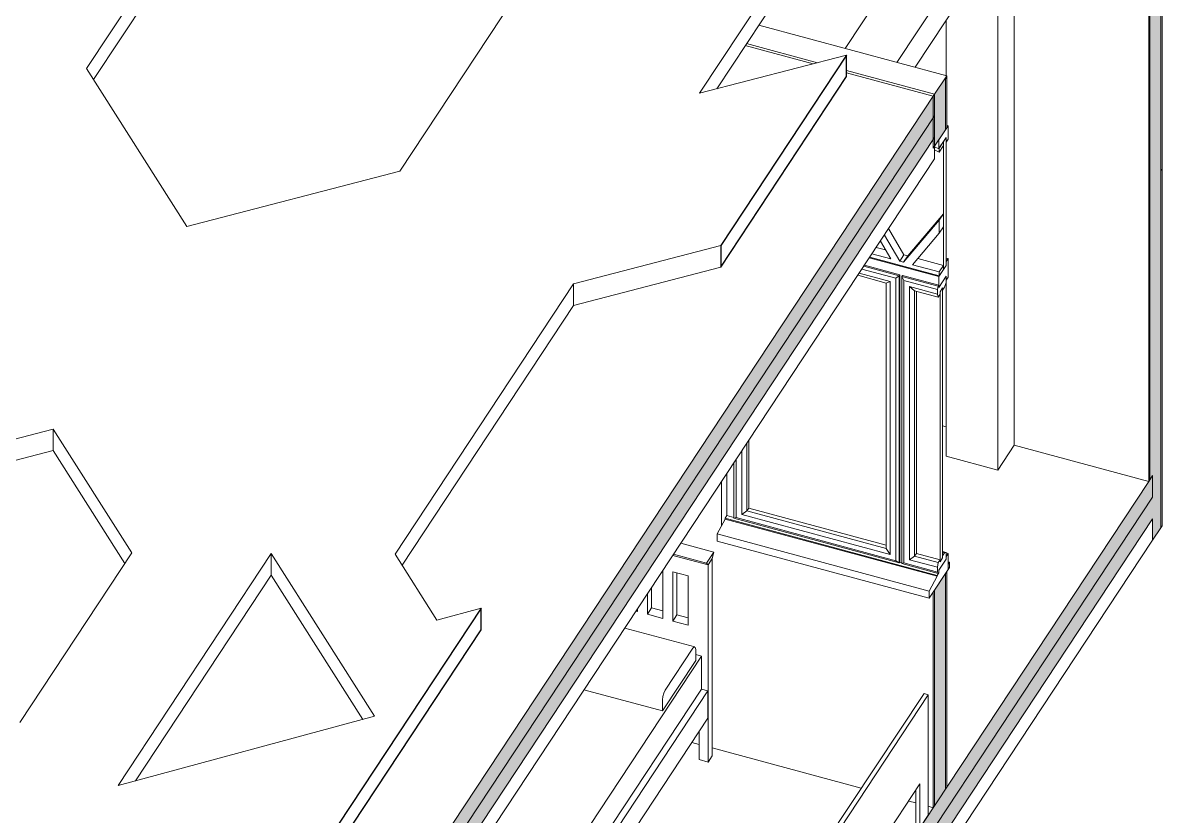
# Model space of a CAD drawing. Header units: millimetres. Extents: x -40531 to 31993, y -28732 to 45416.
# Drawn here: x 27927 to 31993, y 24940 to 27770 of the extents above; entities that cross this region are included whole.
import ezdxf

# ---------------------------------------------------------------- set-up
doc = ezdxf.new("R2010")
doc.units = ezdxf.units.MM
for name, color, linetype, lineweight in [('A-FLOR', 192, 'Continuous', 9), ('A-FLOR-FNSH', 192, 'Continuous', 35), ('A-FLOR-MCUT', 51, 'Continuous', 9), ('A-FLOR-PATT', 8, 'Continuous', 35), ('A-GENM', 13, 'Continuous', 9), ('A-GLAZ', 151, 'Continuous', 9), ('A-WALL', 113, 'Continuous', 9), ('A-WALL-FNSH', 113, 'Continuous', 25), ('A-WALL-PATT', 111, 'Continuous', 25), ('I-FURN', 30, 'Continuous', 9), ('I-WALL', 2, 'Continuous', 9)]:
    doc.layers.add(name, color=color, linetype=linetype, lineweight=lineweight)
pattern_1 = [(56.539, (-661.76, 9741.72), (316.28975, 634.84372), [23.663, -406.57, 23.663, -2701.146]), (56.539, (-661.76, 9741.72), (316.28975, 634.84372), [-453.896, -406.57, 23.663, -836.803, -1434.11]), (56.539, (-661.76, 9741.72), (316.28975, 634.84372), [-1720.932, 23.663, -406.57, 23.663, -980.214]), (56.539, (-661.76, 9741.72), (316.28975, 634.84372), [-2174.828, -263.159, 23.663, -693.392]), (117.634, (-543.15, 9999.32), (-226.62287, 120.31486), [14.065, -241.654, -1619.554]), (117.634, (-543.15, 9999.32), (-226.62287, 120.31486), [-255.719, 14.065, -241.654, -1363.835]), (117.634, (-543.15, 9999.32), (-226.62287, 120.31486), [-511.438, 14.065, -497.373, -852.397]), (117.634, (-543.15, 9999.32), (-226.62287, 120.31486), [-1022.876, 14.065, -241.654, -596.678]), (117.634, (-543.15, 9999.32), (-226.62287, 120.31486), [-1278.595, 14.065, -156.415, -426.198]), (117.634, (-543.15, 9999.32), (-226.62287, 120.31486), [-1449.074, 14.065, -412.134]), (258.548, (-503.62, 10371.69), (-89.66235, -755.15797), [32.855, -564.514, -3783.336]), (258.548, (-503.62, 10371.69), (-89.66235, -755.15797), [-597.369, 32.855, -564.514, -3185.967]), (258.548, (-503.62, 10371.69), (-89.66235, -755.15797), [-1194.738, 32.855, -1161.882, -1991.23]), (258.548, (-503.62, 10371.69), (-89.66235, -755.15797), [-2389.475, 32.855, -564.514, -1393.861]), (258.548, (-503.62, 10371.69), (-89.66235, -755.15797), [-2986.844, 32.855, -365.391, -995.615]), (258.548, (-503.62, 10371.69), (-89.66235, -755.15797), [-3385.09, 32.855, -962.76])]

# ---------------------------------------------------------------- blocks, each defined once
blk = doc.blocks.new('Arched _2_ - Arched _2_-211957-3D Section')
at = {"layer": 'A-GLAZ', "lineweight": 18}
for p, q in [((31229.2, 27402.8), (31195.7, 27352.2)), ((31229.2, 27355.4), (31229.2, 27402.8)), ((31195.7, 27320.6), (31222.2, 27360.7)), ((31195.7, 27352.2), (31195.7, 27320.6)), ((31212.8, 27346.5), (31197.6, 27323.6)), ((31197.6, 27309.3), (31212.8, 27332.3)), ((31222.2, 27360.7), (31212.8, 27346.5)), ((31212.8, 27332.3), (31212.8, 27346.5)), ((31212.8, 27346.5), (31212.8, 26890.5)), ((31222.2, 26904.6), (31222.2, 27360.7)), ((31222.2, 27360.7), (31222.2, 27344.8)), ((31222.2, 27344.8), (31229.2, 27355.4)), ((31197.6, 27323.6), (31197.6, 27309.3)), ((31212.8, 27088.7), (31197.6, 27065.8)), ((31212.8, 27042.6), (31212.8, 27088.7)), ((31197.6, 27065.8), (31197.6, 27019.6)), ((31197.6, 27019.6), (31212.8, 27042.6)), ((31229.2, 26929), (31222.2, 26918.4)), ((31229.2, 26862.9), (31229.2, 26929)), ((31222.2, 26904.6), (31195.7, 26864.6)), ((31212.8, 26904.3), (31197.6, 26881.4)), ((31197.6, 26867.5), (31212.8, 26890.5)), ((31197.6, 26881.4), (31197.6, 26867.5)), ((31212.8, 26890.5), (31222.2, 26904.6)), ((31212.8, 26890.5), (31212.8, 26904.3)), ((31222.2, 26918.4), (31222.2, 26904.6)), ((31222.2, 26866.1), (31195.7, 26826.1)), ((31195.7, 26826.1), (31222.2, 26866.1)), ((31195.7, 26864.6), (31195.7, 26826.1)), ((31216.5, 26826.9), (31222.2, 26843.2)), ((31222.2, 26843.2), (31222.2, 26866.1)), ((31222.2, 26866.1), (31222.2, 26852.3)), ((31222.2, 26852.3), (31229.2, 26862.9)), ((31193.5, 26830.4), (31191.2, 26818.7)), ((31191.2, 26818.7), (31191.2, 26802)), ((31191.2, 26802), (31193.5, 26792)), ((31195.7, 26833.8), (31193.5, 26830.4)), ((31193.5, 26792), (31200.4, 26802.4)), ((31195.7, 26826.1), (31195.7, 26833.8)), ((31209.7, 26824.2), (31200.4, 26810.1)), ((31200.4, 26810.1), (31209.7, 26824.2)), ((31200.4, 26810.1), (31200.4, 25847.2)), ((31200.4, 26802.4), (31200.4, 26810.1)), ((31209.7, 26816.5), (31216.5, 26826.9)), ((31209.7, 25861.4), (31209.7, 26824.2)), ((31209.7, 26824.2), (31209.7, 26816.5)), ((31216.5, 25879.4), (31209.7, 25869.1)), ((31209.7, 25869.1), (31209.7, 25861.4)), ((31222.2, 25880.1), (31216.5, 25879.4)), ((31222.2, 25857.1), (31222.2, 25880.1)), ((31229.2, 25877), (31222.2, 25866.4)), ((31222.2, 25866.4), (31222.2, 25857.1)), ((31229.2, 25819.3), (31229.2, 25877)), ((31193.5, 25844.5), (31191.2, 25827.6)), ((31191.2, 25827.6), (31191.2, 25810.9)), ((31200.4, 25854.9), (31193.5, 25844.5)), ((31195.7, 25817.1), (31222.2, 25857.1)), ((31222.2, 25857.1), (31195.7, 25817.1)), ((31200.4, 25847.2), (31209.7, 25861.4)), ((31209.7, 25861.4), (31200.4, 25847.2)), ((31200.4, 25847.2), (31200.4, 25854.9)), ((31161.7, 25717.1), (31229.2, 25819.3)), ((31189.9, 25795.6), (31161.7, 25743.1)), ((31195.7, 25807.9), (31189.9, 25798.5)), ((31189.9, 25798.5), (31189.9, 25795.6)), ((31191.2, 25810.9), (31193.5, 25806)), ((31193.5, 25806), (31195.7, 25809.4)), ((31195.7, 25809.4), (31195.7, 25817.1)), ((31195.7, 25817.1), (31195.7, 25807.9)), ((31161.7, 25743.1), (31161.7, 25717.1))]:
    blk.add_line(p, q, dxfattribs=at)
at = {"layer": 'A-GLAZ'}
for p, q in [((31224.5, 27404.9), (31229.2, 27402.8)), ((31181, 27327.3), (31195.7, 27320.6)), ((31197.6, 27309.3), (31181, 27317)), ((31085.3, 26938.7), (31212.8, 27088.7)), ((31197.6, 27065.8), (31070.1, 26915.8)), ((31056.3, 26919.5), (31001.7, 27013.2)), ((31016.9, 27036.2), (31071.5, 26942.5)), ((31102, 26907.2), (31197.6, 27019.6)), ((30972.6, 26969.2), (31005.7, 26960.2)), ((30987.4, 26991.6), (31024.4, 26928.1)), ((31195.7, 26864.6), (30947.7, 26931.5)), ((30949.6, 26934.5), (31197.6, 26867.5)), ((31024.4, 26928.1), (30957.4, 26946.2)), ((31071.5, 26942.5), (31056.3, 26919.5)), ((31070.1, 26915.8), (31085.3, 26938.7)), ((31071.5, 26942.5), (31085.3, 26938.7)), ((31120.7, 26929.2), (31212.8, 26904.3)), ((31222.3, 26930.9), (31229.2, 26929)), ((31042.2, 26858.9), (30921.3, 26891.6)), ((30928.2, 26902), (31054.4, 26867.9)), ((31056.7, 26871.3), (30930.4, 26905.4)), ((31070.1, 26915.8), (31056.3, 26919.5)), ((31197.6, 26881.4), (31102, 26907.2)), ((31008.3, 26841.9), (30906.6, 26869.4)), ((31022.2, 26847.6), (30911.9, 26877.4)), ((31022.2, 26847.6), (31008.3, 26841.9)), ((31008.3, 25894.4), (31008.3, 26841.9)), ((31022.2, 25873.3), (31022.2, 26847.6)), ((31054.4, 26867.9), (31042.2, 26858.9)), ((31042.2, 26858.9), (31042.2, 25851.1)), ((31056.7, 26871.3), (31054.4, 26867.9)), ((31054.4, 26867.9), (31054.4, 25843.6)), ((31056.7, 25847), (31056.7, 26871.3)), ((31063.6, 26865.5), (31065.9, 26868.9)), ((31063.6, 25841.1), (31063.6, 26865.5)), ((31071.3, 26851.1), (31063.6, 26865.5)), ((31063.6, 26865.5), (31193.5, 26830.4)), ((31195.7, 26833.8), (31065.9, 26868.9)), ((31071.3, 25843.3), (31071.3, 26851.1)), ((31191.2, 26818.7), (31071.3, 26851.1)), ((31109.7, 26814.6), (31091.4, 26828.9)), ((31091.4, 26828.9), (31091.4, 25854.6)), ((31191.2, 26802), (31091.4, 26828.9)), ((31109.7, 26814.6), (31109.7, 25867.1)), ((31193.5, 26792), (31109.7, 26814.6)), ((31116.6, 25877.5), (31116.6, 26812.7)), ((30517.8, 26039.2), (30517.8, 26281.1)), ((30492.6, 26242.9), (30492.6, 26016.3)), ((30510.9, 26270.6), (30510.9, 26028.8)), ((30464.8, 26002.7), (30464.8, 26200.9)), ((30472.5, 26004.9), (30472.5, 26212.6)), ((30439.5, 26162.5), (30439.5, 26012.1)), ((30510.9, 26028.8), (30492.6, 26016.3)), ((30517.8, 26039.2), (30510.9, 26028.8)), ((30510.9, 26028.8), (31008.3, 25894.4)), ((31008.3, 25906.8), (30517.8, 26039.2)), ((30405.4, 25947.3), (30433.6, 25999.8)), ((30433.6, 26002.7), (30439.5, 26012.1)), ((30433.6, 25999.8), (30433.6, 26002.7)), ((31189.9, 25798.5), (30433.6, 26002.7)), ((31189.9, 25795.6), (30433.6, 25999.8)), ((30439.5, 26012.1), (30464.8, 26005.2)), ((30472.5, 26004.9), (30464.8, 26002.7)), ((31054.4, 25843.6), (30464.8, 26002.7)), ((31042.2, 25851.1), (30472.5, 26004.9)), ((30492.6, 26016.3), (31022.2, 25873.3)), ((30405.4, 25921.3), (30405.4, 25947.3)), ((31161.7, 25743.1), (30405.4, 25947.3)), ((31161.7, 25717.1), (30405.4, 25921.3)), ((31008.3, 25894.4), (31022.2, 25873.3)), ((31109.7, 25867.1), (31091.4, 25854.6)), ((31116.6, 25877.5), (31109.7, 25867.1)), ((31109.7, 25867.1), (31193.5, 25844.5)), ((31200.4, 25854.9), (31116.6, 25877.5)), ((31222.2, 25880.1), (31209.7, 25883.5)), ((31209.7, 25881.2), (31216.5, 25879.4)), ((31222.3, 25878.8), (31229.2, 25877)), ((31042.2, 25851.1), (31054.4, 25843.6)), ((31054.4, 25843.6), (31056.7, 25847)), ((31056.7, 25845.4), (31063.6, 25843.5)), ((31071.3, 25843.3), (31063.6, 25841.1)), ((31193.5, 25806), (31063.6, 25841.1)), ((31191.2, 25810.9), (31071.3, 25843.3)), ((31091.4, 25854.6), (31191.2, 25827.6)), ((31234.2, 25846.2), (31229.2, 25847.5)), ((31234.2, 25846.2), (31229.2, 25838.5)), ((31229.2, 25838.5), (31229.2, 25819.3)), ((31229.2, 25819.3), (31234.2, 25826.9)), ((31234.2, 25826.9), (31234.2, 25846.2))]:
    blk.add_line(p, q, dxfattribs=at)
blk = doc.blocks.new('Bed _2_ - 1422 x 1981mm - Double-188209-3D Section')
at = {"layer": 'I-FURN'}
for p, q in [((30392.6, 25881.5), (30274.7, 25913.3)), ((30246.3, 25870.3), (30372.4, 25836.2)), ((30372.4, 25836.2), (30246.3, 25870.3)), ((30367, 25842.7), (30249.1, 25874.5)), ((30392.6, 25881.5), (30367, 25842.7)), ((30387.2, 25858.7), (30392.6, 25881.5)), ((30367, 25842.7), (30372.4, 25836.2)), ((30372.4, 25836.2), (30387.2, 25858.7)), ((30372.4, 25836.2), (30387.2, 25858.7)), ((30372.4, 25133), (30372.4, 25836.2)), ((30387.2, 25858.7), (30387.2, 25155.4)), ((30211.3, 25817.2), (30211.3, 25645.3)), ((30246.4, 25635.8), (30246.4, 25811.7)), ((30246.4, 25811.7), (30301.9, 25796.7)), ((30261.2, 25807.7), (30261.2, 25658.3)), ((30301.9, 25796.7), (30301.9, 25620.8)), ((30170.5, 25755.6), (30170.5, 25682.8)), ((30155.7, 25660.3), (30155.7, 25733.2)), ((30120.6, 25669.8), (30114.8, 25671.4)), ((30120.6, 25680.1), (30120.6, 25669.8)), ((30170.5, 25682.8), (30155.7, 25660.3)), ((30170.5, 25682.8), (30211.3, 25671.8)), ((30211.3, 25645.3), (30155.7, 25660.3)), ((30261.2, 25658.3), (30246.4, 25635.8)), ((30301.9, 25620.8), (30246.4, 25635.8)), ((30261.2, 25658.3), (30301.9, 25647.3)), ((30325, 25543.6), (30075, 25611.1)), ((29662.4, 24472.1), (30348.7, 25510.5)), ((30318.4, 25538.7), (30219.5, 25389.1)), ((30328.2, 25495), (30328.2, 25534.1)), ((30348.7, 25510.5), (30328.2, 25516.1)), ((30348.7, 25510.5), (30348.7, 25393.3)), ((30209.6, 25315.5), (30328.2, 25495)), ((29662.4, 24354.8), (30348.7, 25393.3)), ((30372.1, 25386.9), (29662.4, 24313.1)), ((29929.6, 25391.1), (30209.6, 25315.5)), ((30372.1, 25386.9), (30348.7, 25393.3)), ((30372.1, 25289.3), (30372.1, 25386.9)), ((30209.6, 25354.6), (30209.6, 25315.5)), ((29662.4, 24215.4), (30372.1, 25289.3)), ((30340.1, 25240.8), (30340.1, 25141.7)), ((30340.1, 25141.7), (30372.4, 25133)), ((30387.2, 25155.4), (30372.4, 25133)), ((29383.2, 24564.4), (29662.4, 24489)), ((29647.6, 24466.6), (29368.4, 24541.9)), ((29662.4, 24489), (29647.6, 24466.6)), ((29662.4, 24489), (29662.4, 24059.2)), ((29647.6, 24036.8), (29647.6, 24466.6)), ((29215, 24309.9), (29577.4, 24212)), ((29662.4, 24313.1), (29662.4, 24215.4)), ((29577.4, 24212), (29577.4, 24055.8)), ((29577.4, 24055.8), (29647.6, 24036.8)), ((29662.4, 24059.2), (29647.6, 24036.8))]:
    blk.add_line(p, q, dxfattribs=at)
for points in [[(30328.2, 25534.1, 0), (30326.9, 25541.8, 0), (30323.3, 25543.5, 0), (30318.4, 25538.7, 0)], [(30219.5, 25389.1, 0), (30214.6, 25379, 0), (30211, 25366.4, 0), (30209.6, 25354.6, 0)]]:
    blk.add_polyline3d(points, dxfattribs=at)
blk = doc.blocks.new('Bed _2_ - 1422 x 1981mm - Double-V7-3D Section')
at = {"layer": 'I-FURN'}
for p, q in [((30752.7, 24788.7), (31143.7, 25377)), ((31158.4, 25373), (31143.7, 25377)), ((31158.4, 25373), (30769.3, 24784.2)), ((31158.4, 24943.2), (31158.4, 25373)), ((30799, 24555.6), (31128.8, 25054.6)), ((31128.8, 25054.6), (31128.8, 24898.3)), ((31113.9, 24902.4), (31113.9, 25032.1)), ((31128.8, 24898.3), (31158.4, 24943.2)), ((31113.9, 24902.4), (31128.8, 24898.3)), ((30752.7, 24358.9), (30752.7, 24788.7)), ((30769.3, 24784.2), (30752.7, 24788.7)), ((30769.3, 24784.2), (30769.3, 24354.4)), ((30799, 24399.3), (30799, 24555.6)), ((30769.3, 24354.4), (30799, 24399.3)), ((30769.3, 24354.4), (30752.7, 24358.9))]:
    blk.add_line(p, q, dxfattribs=at)
blk = doc.blocks.new('Family1 - Family1-218933-3D Section')
at = {"layer": 'A-GENM'}
for p, q in [((28154.4, 27607.7), (28812.1, 28602.9)), ((28812.1, 28526), (28179.3, 27568.5)), ((29966.1, 28291.3), (29272, 27241.1)), ((30341.9, 27518.8), (30718.2, 28088.3)), ((30718.2, 28011.3), (30403.2, 27534.7)), ((30866.7, 27655), (30341.9, 27518.8)), ((28512.5, 27044), (28154.4, 27607.7)), ((29272, 27241.1), (28512.5, 27044)), ((29892.5, 26838.9), (30417.4, 26975.2)), ((30417.4, 26898.3), (29892.5, 26762)), ((29255.3, 25874.8), (29892.5, 26838.9)), ((29892.5, 26762), (29892.5, 26838.9)), ((29892.5, 26762), (29280.2, 25835.5)), ((27220.8, 26109.6), (28034.5, 26320.8)), ((28034.5, 26320.8), (28315.2, 25879)), ((28034.5, 26243.9), (28034.5, 26320.8)), ((28034.5, 26243.9), (27220.8, 26032.7)), ((28290.3, 25841.3), (28034.5, 26243.9)), ((28315.2, 25879), (27915.5, 25274.1)), ((28266.7, 25049.5), (28813.4, 25876.7)), ((28813.4, 25876.7), (29182.3, 25296.2)), ((28813.4, 25876.7), (28813.4, 25799.8)), ((29404.9, 25639.3), (29255.3, 25874.8)), ((28813.4, 25799.8), (28328.5, 25066.1)), ((29140.5, 25284.9), (28813.4, 25799.8)), ((29562.6, 25681.8), (29404.9, 25639.3)), ((29182.3, 25296.2), (28266.7, 25049.5))]:
    blk.add_line(p, q, dxfattribs=at)
at = {"layer": 'A-GENM', "lineweight": 25}
for p, q in [((30866.7, 27655), (30417.4, 26975.2)), ((30866.7, 27578.1), (30866.7, 27655)), ((30417.4, 26898.3), (30866.7, 27578.1)), ((30417.4, 26975.2), (30417.4, 26898.3)), ((29562.6, 25681.8), (28990.4, 24816)), ((29562.6, 25604.9), (29562.6, 25681.8)), ((28990.4, 24739.1), (29562.6, 25604.9))]:
    blk.add_line(p, q, dxfattribs=at)
blk = doc.blocks.new('elman - elman-246418-3D Section')
at = {"layer": 'A-GENM'}
for p, q in [((31465.2, 28262.6), (31046.5, 27629.1)), ((31465.2, 26263), (31465.2, 28262.6)), ((31111.2, 27611.7), (31406.8, 28058.9)), ((31406.8, 28058.9), (31406.8, 26174.7)), ((30862.3, 27678.9), (31026.9, 27928)), ((31222.6, 27581.6), (31222.6, 27780.1)), ((31222.6, 26930.8), (31222.6, 27345.5)), ((31222.6, 26224.4), (31222.6, 26852.9)), ((31406.8, 26174.7), (31465.2, 26263)), ((31222.6, 26224.4), (31406.8, 26174.7))]:
    blk.add_line(p, q, dxfattribs=at)

msp = doc.modelspace()

# ---------------------------------------------------------------- hatches: boundary and pattern name
at = {"layer": 'A-FLOR-PATT', "lineweight": 9}
h = msp.add_hatch(dxfattribs=at)
h.set_pattern_fill('FP_2', color=256, style=0, pattern_type=2)
h.set_pattern_definition(pattern_1)
h.paths.add_polyline_path([(25075, 18199.5), (31180.9, 27438.2), (31180.9, 27515.1), (25075, 18276.4)], flags=0)
at = {"layer": 'A-FLOR-PATT'}
for points in [[(25075, 18122.6), (31180.9, 27361.3), (31180.9, 27438.2), (25075, 18199.5)], [(25068.4, 15574.7), (31959.1, 26000.8), (31959.1, 26077.7), (25068.4, 15651.6)]]:
    msp.add_hatch(color=256, dxfattribs=at).paths.add_polyline_path(points, flags=0)
at = {"layer": 'A-FLOR-PATT', "lineweight": 9}
h = msp.add_hatch(dxfattribs=at)
h.set_pattern_fill('FP_2', color=256, style=0, pattern_type=2)
h.set_pattern_definition(pattern_1)
h.paths.add_polyline_path([(25068.4, 15651.6), (31959.1, 26077.7), (31959.1, 26154.6), (25068.4, 15728.5)], flags=0)
at = {"layer": 'A-WALL-PATT'}
msp.add_hatch(color=256, dxfattribs=at).paths.add_polyline_path([(31959.1, 25923.9), (31988.6, 25968.6), (31988.6, 30198.5), (31949.7, 30139.6), (31949.7, 26140.5), (31959.1, 26154.6), (31959.1, 26000.8)], flags=0)
at = {"layer": 'A-WALL-PATT', "lineweight": 9}
h = msp.add_hatch(dxfattribs=at)
h.set_pattern_fill('FP_2', color=256, style=0, pattern_type=2)
h.set_pattern_definition(pattern_1)
h.paths.add_polyline_path([(31988.6, 25968.6), (31993.3, 25975.7), (31993.3, 30205.6), (31988.6, 30198.5), (31988.6, 26308.2)], flags=0)
h = msp.add_hatch(dxfattribs=at)
h.set_pattern_fill('FP_2', color=256, style=0, pattern_type=2)
h.set_pattern_definition(pattern_1)
h.paths.add_polyline_path([(31945.1, 26133.4), (31949.7, 26140.5), (31949.7, 30139.6), (31945.1, 30132.6), (31945.1, 26308.2)], flags=0)
at = {"layer": 'A-WALL-PATT'}
h = msp.add_hatch(color=256, dxfattribs=at)
h.paths.add_polyline_path([(31180.9, 24977.2), (31219.8, 25036.1), (31219.8, 25805.2), (31180.9, 25746.3), (31180.9, 25528.4)], flags=0)
h.paths.add_polyline_path([(31180.9, 27329.8), (31219.8, 27388.7), (31219.8, 27574), (31180.9, 27515.1), (31180.9, 27477.8)], flags=0)
at = {"layer": 'A-WALL-PATT', "lineweight": 9}
h = msp.add_hatch(dxfattribs=at)
h.set_pattern_fill('FP_2', color=256, style=0, pattern_type=2)
h.set_pattern_definition(pattern_1)
h.paths.add_polyline_path([(31219.8, 25036.1), (31224.5, 25043.2), (31224.5, 25812.2), (31219.8, 25805.2), (31219.8, 25528.4)], flags=0)
h.paths.add_polyline_path([(31219.8, 27388.7), (31224.5, 27395.7), (31224.5, 27581.1), (31219.8, 27574), (31219.8, 27477.8)], flags=0)

# ---------------------------------------------------------------- linework, layer by layer
at = {"layer": 'A-FLOR'}
for p, q in [((30762.8, 27628), (30510, 27696.3)), ((31180.9, 27515.1), (30866.7, 27600))]:
    msp.add_line(p, q, dxfattribs=at)
at = {"layer": 'A-FLOR-FNSH', "color": 1, "lineweight": 18}
for p, q in [((31180.9, 27515.1), (25075, 18276.4)), ((31180.9, 27284.4), (31180.9, 27515.1)), ((28931.1, 23880.2), (31180.9, 27284.4)), ((31945.1, 26133.4), (25068.4, 15728.5)), ((25068.4, 15497.8), (31959.1, 25923.9))]:
    msp.add_line(p, q, dxfattribs=at)
at = {"layer": 'A-FLOR-MCUT'}
for p, q in [((31180.9, 27438.2), (25075, 18199.5)), ((31180.9, 27361.3), (25075, 18122.6)), ((31959.1, 26077.7), (25068.4, 15651.6)), ((31959.1, 26000.8), (25068.4, 15574.7))]:
    msp.add_line(p, q, dxfattribs=at)
at = {"layer": 'A-WALL'}
for p, q in [((31988.6, 30198.5), (31988.6, 25968.6)), ((31949.7, 30139.6), (31949.7, 26140.5)), ((31219.8, 27574), (31219.8, 27388.7)), ((31945.1, 26133.4), (31959.1, 26154.6)), ((31959.1, 26154.6), (31959.1, 26077.7)), ((31959.1, 26000.8), (31959.1, 25923.9)), ((31219.8, 25805.2), (31219.8, 25036.1)), ((31180.9, 25746.3), (31180.9, 24977.2))]:
    msp.add_line(p, q, dxfattribs=at)
at = {"layer": 'A-WALL', "color": 1, "lineweight": 18}
for p, q in [((31219.8, 27574), (31180.9, 27515.1)), ((31180.9, 27329.8), (31219.8, 27388.7)), ((31959.1, 25923.9), (31988.6, 25968.6)), ((31219.8, 25805.2), (31180.9, 25746.3))]:
    msp.add_line(p, q, dxfattribs=at)
at = {"layer": 'A-WALL-FNSH', "color": 5, "lineweight": 18}
for p, q in [((31993.3, 25975.7), (31993.3, 30205.6)), ((31945.1, 30132.6), (31945.1, 26133.4)), ((31224.5, 27581.1), (31219.8, 27574)), ((31224.5, 27395.7), (31224.5, 27581.1)), ((31176.2, 27508.1), (31176.2, 27322.7)), ((31219.8, 27388.7), (31224.5, 27395.7)), ((31176.2, 27322.7), (31180.9, 27329.8)), ((31988.6, 25968.6), (31993.3, 25975.7)), ((31224.5, 25812.2), (31219.8, 25805.2)), ((31224.5, 25043.2), (31224.5, 25812.2)), ((31180.9, 25746.3), (31176.2, 25739.2)), ((31176.2, 25739.2), (31176.2, 24970.1))]:
    msp.add_line(p, q, dxfattribs=at)
at = {"layer": 'I-WALL'}
for p, q in [((30553.6, 27762.2), (31224.5, 27581.1)), ((30747, 27623.9), (30505.3, 27689.2)), ((31176.2, 27508.1), (30866.7, 27591.6)), ((31209.7, 26332), (31222.6, 26328.5)), ((31465.2, 26263), (31945.1, 26133.4)), ((30420, 25974.5), (30420, 26133.1)), ((30314.9, 25202.7), (30340.1, 25195.9)), ((30387.2, 25183.2), (30919.4, 25039.5)), ((31088.6, 24993.8), (31113.9, 24987)), ((31158.4, 24974.9), (31176.2, 24970.1))]:
    msp.add_line(p, q, dxfattribs=at)

# ---------------------------------------------------------------- block references
at = {"layer": 'A-GENM'}
for name in ['Family1 - Family1-218933-3D Section', 'elman - elman-246418-3D Section']:
    msp.add_blockref(name, (0, 0), dxfattribs=at)
at = {"layer": 'A-GLAZ'}
msp.add_blockref('Arched _2_ - Arched _2_-211957-3D Section', (0, 0), dxfattribs=at)
at = {"layer": 'I-FURN'}
for name in ['Bed _2_ - 1422 x 1981mm - Double-188209-3D Section', 'Bed _2_ - 1422 x 1981mm - Double-V7-3D Section']:
    msp.add_blockref(name, (0, 0), dxfattribs=at)

doc.saveas('drawing.dxf')
